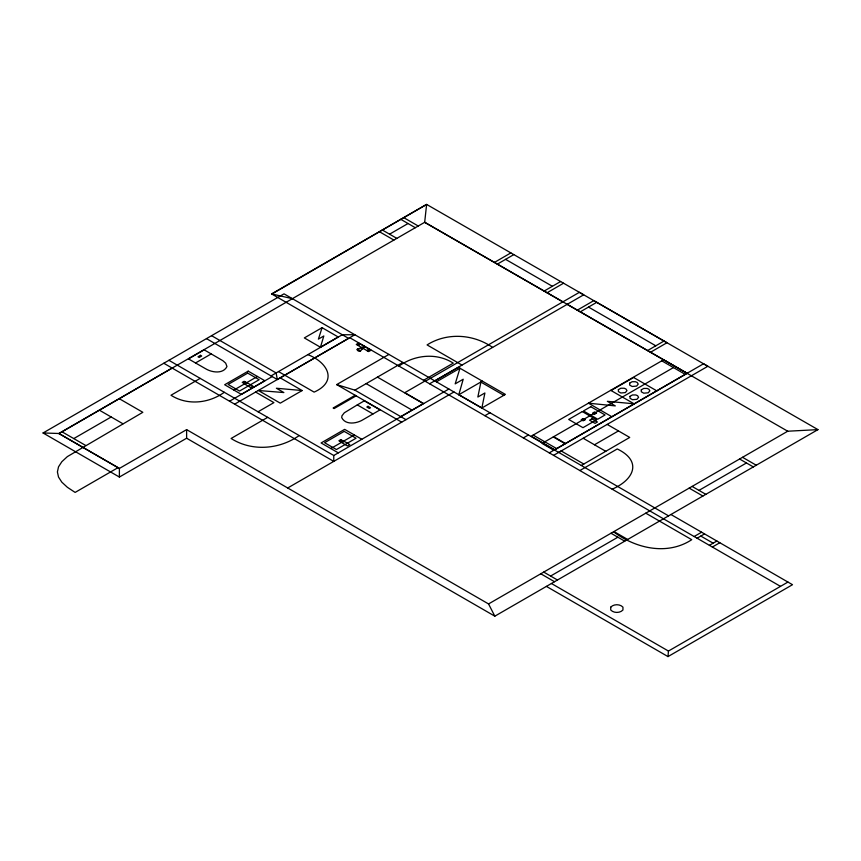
<?xml version="1.0" encoding="UTF-8"?>
<svg xmlns="http://www.w3.org/2000/svg" width="861" height="861" viewBox="0 0 861 861"><rect width="100%" height="100%" fill="white"/><g stroke="black" fill="none" stroke-linecap="round" stroke-linejoin="round"><path stroke-width="1.29" d="M546.412 586.395L667.996 656.588L668.448 651.056L787.944 582.068M458.838 394.725L481.859 408.006L484.904 392.96L477.844 397.039L480.933 381.961M320.453 347.231L323.811 335.984L318.398 339.116L322.079 327.675L338.201 336.985L320.453 347.231L304.331 337.921L322.079 327.675M357.304 404.896L344.282 412.806L341.946 415.831L341.709 417.607C345.53 425.345 356.658 423.601 362.89 419.791L380.045 409.879L364.354 400.817L357.304 404.896L372.996 413.947M271.839 294.064L426.615 204.412L817.95 429.617L494.827 616.175L186.622 438.227L119.388 477.048L43.05 432.975L284.022 293.849L668.577 515.868M172.168 368.088L59 433.567L119.388 468.438L119.388 477.048M494.418 262.433L510.874 252.897M497.367 264.123L513.823 254.598M544.163 291.05L560.608 281.525M547.101 292.751L563.557 283.215M577.333 310.154L593.789 300.629L666.963 342.732L650.518 352.267M580.282 311.843L596.748 302.319M647.569 350.567L664.025 341.031M206.468 338.621L277.307 379.529L348.587 338.373L271.592 293.913L426.615 204.412L424.677 222.299L58.871 433.492L43.05 432.975M389.57 234.181L408.039 223.516M195.533 362.965L205.671 368.777C211.924 372.565 223.182 374.244 226.97 366.528L225.69 363.181L222.881 360.705L204.165 349.835L188.473 358.897L195.533 362.965L211.225 353.903M73.766 438.583L111.177 416.993M200.204 378.377L170.995 395.242C187.354 405.735 208.889 403.4 224.301 392.293M118.022 467.652L75.122 492.417L67.373 487.294L61.831 482.182L58.516 477.069L57.407 471.946L58.516 466.834L61.831 461.722L67.373 456.599L142.84 412.301L119.292 398.708M233.88 390.055L257.417 376.461M271.032 375.902L342.312 334.746L354.861 334.746L234.644 404.153M229.543 401.215L272.205 376.58M494.827 616.175L488.553 603.938L186.622 429.628L119.388 468.438L58.871 433.492M357.519 345.153L359.909 343.776M364.3 346.316L356.885 349.534C359.22 354.032 362.782 347.607 365.365 346.918M258.052 411.773L273.916 402.614L255.62 392.046M367.324 350.814L369.713 349.437M367.367 350.847L369.756 349.458M302.157 390.528L280.277 403.152L258.322 390.485L283.861 392.551L276.403 388.246L302.125 390.539L280.202 377.85M267.696 417.348L231.092 438.475C251.886 451.734 279.351 449.507 299.197 435.537M401.7 422.159L336.662 384.598L388.935 354.42M336.662 384.598L354.893 390.141L402.851 362.449M398.944 366.086C414.668 354.786 436.613 352.45 453.273 363.138L423.558 380.293M355.162 395.285L333.121 408.006L334.1 408.566L356.142 395.845M424.904 381.068L404.788 392.681L423.677 403.583M425.291 381.294L579.378 292.331L583.693 294.817L429.607 383.791M434.816 380.906L458.364 367.313L505.396 394.413L481.859 408.006M436.409 381.832L459.968 368.228L455.189 383.866L463.196 379.238L458.805 394.736L482.386 381.132M330.796 448.549L354.334 434.956M400.742 416.616L423.311 403.594L377.452 377.118M168.907 360.307L333.767 455.491L448.882 389.032M287.692 487.983L453.984 391.97M484.883 415.702L489.984 412.753M523.337 437.905L528.439 434.956M611.062 390.517L633.631 377.484L656.921 390.926M673.517 367.529L542.043 443.415L553.827 450.217M549.253 452.864L703.545 363.783L707.86 366.269L553.569 455.361M558.767 452.466L561.264 451.024M594.477 444.771L618.456 430.93M583.79 464.025L629.725 437.431L607.188 424.419M581.326 465.489L583.833 464.047L561.221 450.992M579.873 470.547L617.251 448.958C642.672 461.184 633.879 479.911 612.149 489.177M488.553 603.938L787.718 431.221L817.95 429.617M550.599 576.052L617.864 537.21M698.981 490.383L746.455 462.97M694.138 536.521L701.597 532.216M697.087 538.222L704.546 533.917M709.41 545.336L716.869 541.031M712.359 547.036L719.818 542.731M667.996 656.588L792.507 584.705L670.923 514.501M634.03 403.798L607.36 401.323L615.303 405.897L588.429 403.185L611.73 416.67M271.592 293.913L292.385 298.67M505.601 259.365L552.385 286.293M588.515 307.086L655.791 345.799M787.718 431.221L424.677 222.299L562.89 301.856M687.067 373.297L567.205 304.342M661.775 360.834L685.334 374.417M403.723 217.629L418.242 226.012M400.785 219.329L415.303 227.713M382.316 229.995L396.835 238.379M379.367 231.695L393.886 240.068M742.537 457.309L756.27 465.231M739.588 458.999L753.321 466.931M610.697 390.324L634.353 403.96M492.61 347.413C473.453 334.068 447.053 332.217 427.078 344.917L462.002 365.086M692.104 486.422L705.848 494.343M689.166 488.112L702.899 496.044M583.209 438.271L605.8 451.315M480.815 382.036L503.825 395.317M553.698 436.688L565.473 443.501M553.289 436.936L565.064 443.738M533.153 435.096L556.766 448.656M700.811 536.069L713.145 543.183M349.76 337.695L780.496 586.373M361.911 347.693L356.26 344.432L358.65 343.055L371.048 350.212L368.659 351.589L362.965 348.307M361.168 348.124L362.223 348.737M645.782 513.167L691.738 539.696C667.232 555.775 635.676 548.532 613.559 531.764M366.173 383.629L412.032 410.105M307.851 354.646C327.503 362.137 338.405 381.251 314.125 392.121L278.523 371.575M613.947 531.549L627.68 539.47M610.998 533.25L624.731 541.171M354.883 390.141L406.015 419.662M211.569 335.682L276.133 372.953L277.307 379.529M361.824 439.282L344.648 429.359L321.11 442.952L338.287 452.875M543.732 572.081L557.465 580.013M540.783 573.781L554.527 581.713M551.427 583.5L668.448 651.056M163.805 363.256L333.767 461.378L333.767 455.491M99.402 410.191L122.951 423.784M61.992 431.791L85.594 445.406M186.622 429.628L186.622 438.227M618.392 389.646L618.392 391.572L620.835 392.993L625.344 392.605L626.948 390.614L625.947 388.978L624.182 388.236L620.835 388.236L618.392 389.646M629.66 383.134L629.671 385.071L632.114 386.481L636.613 386.094L638.216 384.103L637.226 382.467L635.45 381.724L632.114 381.724L629.66 383.134M630.015 396.361L630.015 398.288L632.458 399.698L636.968 399.31L638.571 397.319L637.581 395.683L635.805 394.951L632.458 394.951L630.015 396.361M641.294 389.85L641.294 391.777L643.737 393.186L648.236 392.799L649.84 390.819L648.85 389.183L647.074 388.44L643.737 388.44L641.294 389.85M610.729 607.145L610.729 610.008C613.742 613.236 619.942 613.236 622.944 610.008L622.955 607.145C619.931 603.916 613.742 603.916 610.729 607.145M245.288 382.402C242.856 384.706 242.845 380.099 245.288 382.402M341.946 440.757C339.514 443.06 339.503 438.453 341.946 440.757M584.242 419.705C581.81 422.008 581.799 417.402 584.242 419.705M595.64 413.119C593.207 415.422 593.207 410.815 595.64 413.119M246.117 382.402L244.18 383.522L242.232 382.402L244.18 381.283L246.117 382.402M342.786 440.757L340.838 441.876L338.89 440.757L340.838 439.637L342.786 440.757M585.071 419.705L583.134 420.825L581.186 419.705L583.134 418.575L585.071 419.705M596.479 413.119L594.531 414.238L592.594 413.119L594.531 411.999L596.479 413.119M200.495 355.335L198.008 356.777L199.192 357.466L201.689 356.024L200.495 355.335M248.205 371.145L224.667 384.738L241.371 394.381L264.854 380.756L248.205 371.145M247.72 373.125L228.1 384.447L239.53 391.045L259.15 379.723L247.72 373.125M247.43 382.93L245.073 384.286L250.573 387.461L252.919 386.094L247.43 382.93M359.521 344.68L358.693 344.475L359.521 344.68M368.153 349.663L368.508 350.136L368.153 349.663M368.024 406.327L366.84 407.005L369.326 408.448L370.521 407.759L368.024 406.327M344.206 431.372L324.586 442.705L336.436 449.539L356.056 438.217L344.206 431.372M344.303 441.402L341.946 442.758L347.446 445.933L349.803 444.567L344.303 441.402M663.616 359.78L531.226 436.204L554.764 449.797L687.153 373.373L663.616 359.78M582.305 411.58L568.69 419.436L582.972 427.68L596.576 419.824L582.305 411.58M590.797 406.715L583.446 410.966L597.728 419.21L605.079 414.959L590.797 406.715M591.916 418.833L589.559 420.19L595.059 423.364L597.416 421.998L591.916 418.833M360.619 350.89L358.337 350.438L357.423 349.071L360.619 350.89"/></g></svg>
